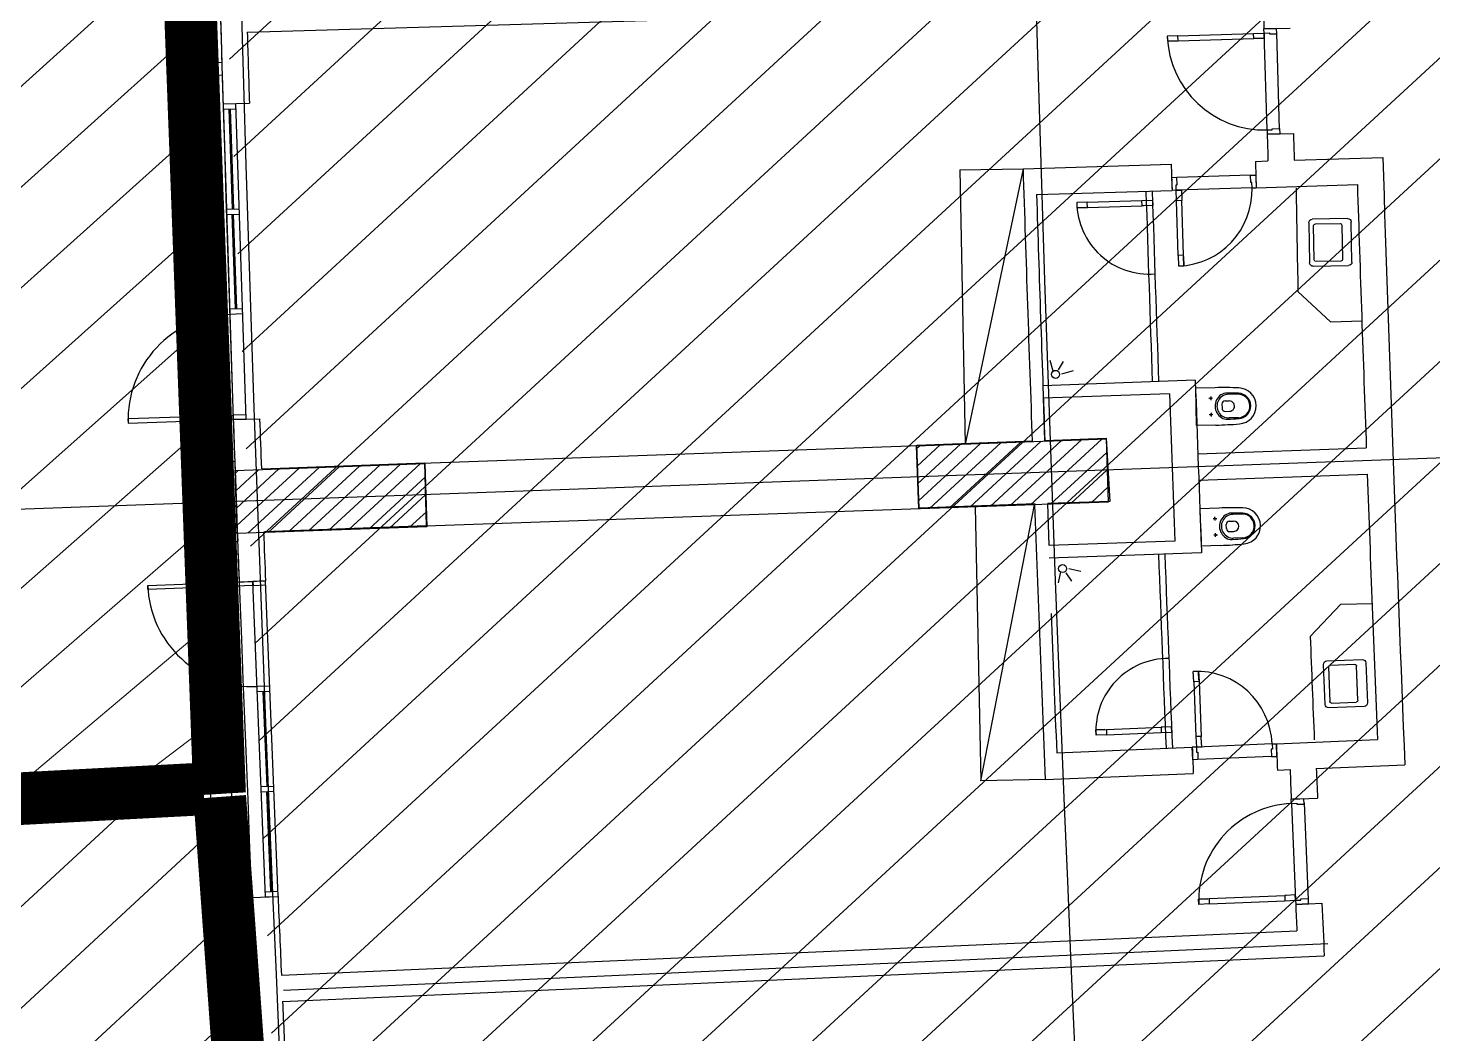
# Model space of a CAD drawing. Extents: x -678889171 to 586587, y -792238163 to 335485.
# Drawn here: x -678734967 to -678721617, y -792076252 to -792066698 of the extents above; entities that cross this region are included whole.
import ezdxf
from ezdxf.enums import TextEntityAlignment as Align

# ---------------------------------------------------------------- set-up
doc = ezdxf.new("R2010")
doc.units = 0
doc.header["$MEASUREMENT"] = 0
for name, color, linetype in [('A-FLOR-PATT', 252, 'Continuous'), ('A-SITE-PATT', 252, 'Continuous'), ('A-WALL', 252, 'Continuous')]:
    doc.layers.add(name, color=color, linetype=linetype)
for name, color, linetype, lineweight in [('BASEMENT3 LAYOUT$0$A-TABL-TEXT', 252, 'Continuous', 30), ('BASEMENT3 LAYOUT$0$HATCH11', 252, 'Continuous', 15), ('BASEMENT3 LAYOUT$0$HATCH3', 252, 'Continuous', 15), ('BASEMENT3 LAYOUT$0$TEXT6', 252, 'Continuous', 0)]:
    doc.layers.add(name, color=color, linetype=linetype, lineweight=lineweight)
doc.styles.add('Ground floor Towers$0$$Bas01-Rname$0$EN-SC', font='swissc.ttf')
doc.styles.add('Ground floor Towers$0$$Bas01-Rname$0$EN-SCL', font='swisscl.ttf')
doc.styles.add('Ground floor Towers$0$04-Ground Floor$0$V2-lower ground$0$LEVEL  FOR LICENSE LOWER GR$0$$LG- LEVEL$0$AR-SR', font='sarb.shx')

# ---------------------------------------------------------------- blocks, each defined once
blk = doc.blocks.new('A$C61C61320')
at = {"layer": 'BASEMENT3 LAYOUT$0$HATCH11'}
h = blk.add_hatch(dxfattribs=at)
h.set_pattern_fill('JIS_WOOD', color=256, scale=1000, style=0)
h.set_pattern_definition([(45, (-55979.95959305647, -92778.05480168064), (-499.9999991609842, 499.9999991609843), [])])
edge = h.paths.add_edge_path()
edge.add_line((-21467.74319023453, -134455.7384705361), (-52625.22989511769, -137297.8907696561))
edge.add_arc((469730.797268165, -78930.5305383486), 525606.8567419754, 175.7647423383216, 186.3757064635938, ccw=False)
edge.add_arc((-39265.1562679424, -44102.43736154633), 15691.08979022459, 0.9729785529091828, 165.2727067888424, ccw=False)
edge.add_arc((542230.0773749191, -76004.92878418005), 566720.1514529854, 176.7459500062832, 185.9199427217102)
at = {"layer": 'BASEMENT3 LAYOUT$0$HATCH3'}
h = blk.add_hatch(dxfattribs=at)
h.set_pattern_fill('JIS_WOOD', color=256, scale=1000, style=0)
h.set_pattern_definition([(45, (-845711.5632553247, -468029.5931597503), (-499.9999991609842, 499.9999991609843), [])])
h.paths.add_polyline_path([(11086.00013759569, -61354.85490543771), (12440.74077330553, -169431.9252005816), (-18168.17453308101, -169031.9252005816), (-24087.31416799291, -98540.68329571502), (-23668.41511030192, -60233.84526748693)])
at = {"layer": 'BASEMENT3 LAYOUT$0$TEXT6'}
h = blk.add_hatch(dxfattribs=at)
h.set_pattern_fill('JIS_WOOD', color=256, scale=1000, style=0)
h.set_pattern_definition([(45, (-843775.3736575155, -469599.9160835323), (-499.9999991609842, 499.9999991609843), [])])
h.paths.add_polyline_path([(-48073.17453308101, -174366.9252005816), (-52827.70401773683, -137283.3745918828), (-21470.42890679266, -134427.2130430685), (-18376.25980977295, -161775.8762387046), (-18368.17453308101, -175467.8413407506), (-18518.17453308101, -176466.9552695606), (-18518.17453308101, -178386.9252005816), (-18368.17453308101, -183011.1167942794), (-18362.29752682254, -198446.5368052525), (-18168.17453308101, -202281.2411916029), (-18360.0892563893, -208926.9252005816), (-21225.79736915685, -208049.6763489796), (-45692.61271465314, -203035.1575495943), (-55544.17996463575, -201566.2036034855), (-64372.75623362488, -200382.3687026045), (-73244.07786642597, -199325.5838570178), (-82129.48166527948, -198394.9150768394), (-90383.39706973708, -197394.4851778569), (-93352.28011348587, -194591.9241360954), (-93352.28011348587, -177285.8004086108), (-93172.93907456682, -174906.1366184817), (-50378.17453308101, -174866.9252005816)])
at = {"layer": 'BASEMENT3 LAYOUT$0$A-TABL-TEXT', "const_width": 500}
blk.add_lwpolyline([(-21470.42890679266, -134427.2130430685, -0.03408528905022511), (-23872.14917754766, -60366.96071941804)], format="xyb", dxfattribs=at)
for points in [[(-21624.81525461411, -134385.9092588706), (-52632.098709682, -137298.535982349)], [(-18360.08925638907, -208926.9252005816), (-18360.08925638907, -208926.9252005816), (-18360.08925638907, -204246.3573498543), (-18376.25980977295, -161775.8762387046), (-21467.74319023453, -134455.7384705361)]]:
    blk.add_lwpolyline(points, dxfattribs=at)
blk = doc.blocks.new('2')
at = {"layer": 'BASEMENT3 LAYOUT$0$A-TABL-TEXT', "const_width": 500}
blk.add_lwpolyline([(96450.4273948007, 97770.1476615628, -0.03408528905022511), (94048.7071240457, 171830.3999852133)], format="xyb", dxfattribs=at)
for points in [[(96296.04104697926, 97811.4514457607), (65288.75759191136, 94898.82472228236)], [(99560.7670452043, 23270.4355040497), (99560.7670452043, 23270.4355040497), (99560.7670452043, 27951.00335477709), (99544.59649182041, 70421.48446592674), (96453.11311135883, 97741.62223409527)]]:
    blk.add_lwpolyline(points, dxfattribs=at)
blk = doc.blocks.new('GR')
at = {"layer": 'A-FLOR-PATT'}
for p, q in [((66316.52582976109, 120174.0778583659), (75951.55361944482, 120846.1284356051)), ((75153.69723851206, 120498.7670639127), (75871.89030867172, 120549.7446469697)), ((75871.89030867172, 120549.7446469697), (75971.63934619389, 120556.8248668388)), ((75875.43041860624, 120499.8701282086), (75871.89030867172, 120549.7446469697)), ((75968.80725824626, 120596.7244818476), (76218.20134290244, 120614.1199105077)), ((76088.50610327278, 120605.2207456904), (75968.80725824628, 120596.7244818476)), ((75971.63934619389, 120556.8248668387), (75968.80725824628, 120596.7244818476)), ((75971.63934619389, 120556.8248668387), (76021.51386495498, 120560.3649767733)), ((75971.63934619389, 120556.8248668388), (75975.1794561284, 120506.9503480777)), ((76036.77736898891, 119639.1337216348), (75971.63934619389, 120556.8248668388)), ((76021.51386495498, 120560.3649767733), (76022.22188694187, 120550.390073021)), ((76022.22188694187, 120550.390073021), (76092.0462132073, 120555.3462269294)), ((76092.0462132073, 120555.3462269294), (76088.50610327278, 120605.2207456904)), ((76156.47621401549, 119647.6299854776), (76091.33819122046, 120565.3211306816)), ((75153.69723851206, 120498.7670639127), (75053.9482009899, 120491.6868440437)), ((75053.9482009899, 120491.6868440437), (75057.48831092441, 120441.8123252826)), ((75057.48831092441, 120441.8123252826), (75157.23734844658, 120448.8925451517)), ((75057.48831092441, 120441.8123252826), (75144.2699735687, 120447.9721165687)), ((75144.2699735687, 120447.9721165687), (75057.48831092441, 120441.8123252826)), ((75157.23734844658, 120448.8925451517), (75153.69723851206, 120498.7670639127)), ((75157.23734844658, 120448.8925451517), (75875.43041860624, 120499.8701282086)), ((75888.39779348411, 120500.7905567916), (75875.43041860624, 120499.8701282086)), ((75975.1794561284, 120506.9503480777), (75888.39779348411, 120500.7905567916)), ((65807.32289879769, 119858.3547112731), (66086.64743985736, 119877.7925590477)), ((65695.82733027574, 119730.3056683845), (66095.06250479585, 119758.0879481626)), ((76036.77736898891, 119639.1337216348), (76086.65188774999, 119642.6738315693)), ((76036.77736898891, 119639.1337216348), (76039.60945693652, 119599.2341066259)), ((76039.60950993112, 119599.233360018), (76289.00409257243, 119616.6288234129)), ((76085.9438657631, 119652.6487353215), (76155.76819202851, 119657.6048892298)), ((76086.65188774999, 119642.6738315693), (76085.9438657631, 119652.6487353215)), ((76155.76819202851, 119657.6048892298), (76159.30830196303, 119607.7303704687)), ((66114.51868084329, 119482.5757129043), (66363.8511849856, 119500.8422111186)), ((66114.51868118803, 119482.5757080371), (66234.19793603476, 119491.3436017019)), ((66114.51868119162, 119482.5757079881), (66333.71602403691, 116490.5943369081)), ((66234.19793603476, 119491.3436017019), (66453.39527888, 116499.3622306219)), ((76159.30830196303, 119607.7303704687), (76039.60945693652, 119599.2341066259)), ((66118.17197021507, 119432.7093518509), (66237.85122506175, 119441.4772455158)), ((66172.15569485266, 119436.6642858774), (66241.56818675365, 118489.2035183687)), ((66184.12362033733, 119437.5410752439), (66253.53611223832, 118490.0803077352)), ((75938.27795225463, 119335.6694387739), (76057.96623376547, 119344.3132382264)), ((76307.3168202464, 119362.3211537524), (77146.8859694777, 119422.9542187513)), ((35121.24014303024, 113310.0954566553), (113265, 119325)), ((73735.3364715121, 119176.5746291172), (75140.3560755155, 119278.0441090907)), ((73136.40267920973, 119140.8211336473), (73735.3364715121, 119176.5746291171)), ((73136.40267920979, 119140.8211336473), (73291.60613446796, 116540.8908942423)), ((73735.3364715121, 119176.5746291171), (73291.60613446796, 116540.8908942423)), ((75199.64107971934, 119151.9870538575), (75149.77096242315, 119148.3854707523)), ((75149.77096242315, 119148.3854707523), (75158.41476187564, 119028.6971892416)), ((75194.70927260738, 119081.4485730219), (75204.68329606662, 119082.168889643)), ((75198.31085571258, 119031.5784557258), (75194.70927260738, 119081.4485730219)), ((75916.4405447775, 119083.4412524407), (75198.31085571258, 119031.5784557258)), ((75897.82272186577, 119202.4092173304), (75199.64107971934, 119151.9870538575)), ((75204.68329606662, 119082.168889643), (75199.64107971934, 119151.9870538575)), ((75897.82272186577, 119202.4092173304), (75947.69283916194, 119206.0108004356)), ((75902.86493821305, 119132.5910531159), (75897.82272186577, 119202.4092173304)), ((75912.8389616723, 119133.3113697369), (75902.86493821305, 119132.5910531159)), ((75916.4405447775, 119083.4412524407), (75912.8389616723, 119133.3113697369)), ((75916.4405447775, 119083.4412524407), (75956.33663861445, 119086.3225189249)), ((75947.69283916194, 119206.0108004356), (75956.33663861445, 119086.3225189249)), ((75956.33670486137, 119086.3225237092), (76915.59421547421, 119155.5993939288)), ((73873.08333303186, 118935.87150104), (75158.41476187564, 119028.6971892416)), ((75198.31085571258, 119031.5784557258), (75158.41476187564, 119028.6971892416)), ((75198.31085571258, 119031.5784557258), (75248.18097300876, 119035.180038831)), ((75205.514021923, 118931.8382211334), (75198.31085571258, 119031.5784557258)), ((75248.18097300876, 119035.180038831), (75254.44772761181, 118948.4060347356)), ((75254.44772761181, 118948.4060347356), (75255.38413921917, 118935.4398042386)), ((74358.20992374455, 118882.7791795537), (74258.47366364751, 118875.5211893466)), ((74258.47366364751, 118875.5211893466), (74262.10265875104, 118825.6530592981)), ((74262.10265875104, 118825.6530592981), (74361.83891884808, 118832.9110495052)), ((74262.10265875104, 118825.6530592981), (74348.87320503547, 118831.9675107783)), ((74348.87320503547, 118831.9675107783), (74262.10265875104, 118825.6530592981)), ((74358.20992374455, 118882.7791795537), (74876.83847624919, 118920.5207286305)), ((74361.83891884808, 118832.9110495052), (74358.20992374455, 118882.7791795537)), ((74361.83891884808, 118832.9110495052), (74880.46747135272, 118870.6525985819)), ((74876.83847624919, 118920.5207286305), (74976.57473634626, 118927.7787188375)), ((74880.46747135272, 118870.6525985819), (74876.83847624919, 118920.5207286305)), ((74893.43318516534, 118871.5961373089), (74880.46747135272, 118870.6525985819)), ((74980.20373144979, 118877.910588789), (74893.43318516534, 118871.5961373089)), ((74976.57473634626, 118927.7787188375), (74980.20373144979, 118877.910588789)), ((75255.38413921917, 118935.4398042386), (75205.514021923, 118931.8382211334)), ((75242.97048621715, 118413.1890012532), (75205.514021923, 118931.8382211334)), ((75292.84060351332, 118416.7905843584), (75255.38413921917, 118935.4398042386)), ((66187.58446172827, 118485.2485843139), (66307.26371657495, 118494.0164779787)), ((66191.23775075532, 118435.3822281277), (66310.917005602, 118444.1501217926)), ((66310.98067865666, 117541.7427508331), (66245.22147580101, 118439.3371621841)), ((66322.94860414094, 117542.6195402045), (66257.18940128574, 118440.2139515506)), ((75292.84060351332, 118416.7905843584), (75242.97048621713, 118413.1890012532)), ((75242.97048621713, 118413.1890012532), (75250.17365242755, 118313.4487666608)), ((75300.04376972374, 118317.0503497661), (75292.84060351332, 118416.7905843584)), ((75250.17365242755, 118313.4487666608), (75300.04376972374, 118317.0503497661)), ((75300.04376972374, 118317.0503497661), (75293.77701512066, 118403.8243538614)), ((75293.77701512066, 118403.8243538614), (75300.04376972374, 118317.0503497661)), ((76392.44248805883, 118116.2292592447), (76713.26675227852, 117840.3107500724)), ((77007.75688512201, 117904.4094723629), (77007.81107077499, 117904.4135388431)), ((73837.13794436798, 117786.8009229801), (73837.28611431163, 117786.812042716)), ((76713.2667522785, 117840.3107500724), (77012.4216955424, 117862.8225913588)), ((66376.67620888393, 117546.5557104999), (66256.99695404085, 117537.7878167861)), ((66380.32949793135, 117496.6893543152), (66260.65024308827, 117487.9214606014)), ((74099.90956675033, 117266.787194844), (74067.88126085441, 117366.2986447885)), ((74150.42546939662, 117280.2930987099), (74193.93335509732, 117363.8528227492)), ((75451.79916711147, 117236.0381511116), (74006.07034999291, 117124.808966502)), ((74181.12988641114, 117243.565476418), (74293.07563972271, 117279.5958310436)), ((75211.59264702836, 117097.2028952042), (74015.12770837577, 117005.1511784753)), ((75643.98516526216, 117172.1752694747), (75460.08568031347, 117160.9273433745)), ((75481.75820316299, 116806.5895077524), (75460.08568031347, 117160.9273433745)), ((75604.86111727734, 117087.1281370649), (75606.99784488222, 117052.1934208769)), ((75862.457724708, 117119.7022239801), (75774.09615681485, 117114.7773784154)), ((74047.03786056384, 116606.3903981424), (74016.77517246977, 117005.2779284478)), ((75623.39683917383, 117070.7291427734), (75588.46212298573, 117068.5924151685)), ((75714.61720041579, 117018.3002944568), (75717.01033533327, 116979.1734123261)), ((75742.72976205855, 117050.0758177079), (75781.74294048363, 117052.461998115)), ((75748.78585858438, 116951.0608506834), (75787.79903700948, 116953.4470310905)), ((75665.65768811168, 116817.8374338526), (75481.75820316299, 116806.5895077524)), ((75632.85948999545, 116916.0182567975), (75597.92477380736, 116913.8815291927)), ((75614.32376809897, 116932.4172510892), (75616.46049570385, 116897.482534901)), ((75876.10680121162, 116896.5448066315), (75787.8036890201, 116890.664231688)), ((66450.33412020426, 116540.5032410545), (66330.65486536112, 116531.7353473407)), ((66626.44733823236, 116035.5119004547), (73927.5357531046, 116591.0725038985)), ((72830.04011578881, 116505.3796619191), (74629.7215378012, 116643.8406891581)), ((72834.60501156136, 116513.1082959362), (73934.1289579977, 116597.70172077)), ((72869.83432801088, 115984.0981784825), (73437.8606087042, 116552.1431883947)), ((72977.46071301146, 115914.9485024877), (73629.36777798337, 116566.8770624336)), ((73168.9678762879, 115929.6823705236), (73820.87494726253, 116581.6109364724)), ((73360.47503956441, 115944.4162385595), (74012.38211654176, 116596.3448105113)), ((73551.98220284087, 115959.1501065955), (74203.88928582096, 116611.0786845502)), ((73743.48936611736, 115973.8839746314), (74395.39645510016, 116625.812558589)), ((73934.99652939384, 115988.6178426674), (74586.90362437937, 116640.5464326279)), ((74047.03800321088, 116606.3885373329), (74629.28909127554, 116651.1848456008)), ((74047.27761093619, 116599.0295445652), (74629.7215378012, 116643.8406891581)), ((74629.28909127554, 116651.1848456008), (74686.84572631994, 116052.9548471855)), ((74629.7215378012, 116643.8406891581), (74672.25767664029, 116045.3400470265)), ((74629.7215378012, 116643.8406891581), (74672.25767664029, 116045.3400470265)), ((75505.09226498532, 116536.355615691, 1.526514042136539e-07), (77102.06151723917, 116658.9110884524, 1.526514042136539e-07)), ((66330.7465438464, 116530.4839620983), (65333.51190437315, 116456.1664894503)), ((65333.51190437315, 116456.1664894503), (65336.48460328212, 116416.2771041304)), ((65336.48460328212, 116416.2771041304), (66333.71924275534, 116490.5945767785)), ((66333.71924275534, 116490.5945767785), (66330.7465438464, 116530.4839620983)), ((66333.71602360543, 116490.5943418183), (66583.04852774763, 116508.8608400325)), ((66453.39527888, 116499.3622306219), (66333.71602403691, 116490.5943369081)), ((72875.71076316433, 115907.1202296019), (72830.04011578881, 116505.3796619191)), ((72832.220211548, 116476.8216508935), (72863.33910086656, 116507.9415662781)), ((72880.63084007334, 115914.8762146251), (72834.60501156136, 116513.1082959362)), ((72844.75825036896, 116312.5804934231), (73054.84627014576, 116522.6754403169)), ((72857.29628918994, 116148.3393359528), (73246.35343942496, 116537.4093143558)), ((74126.50369267033, 116003.3517107034), (74638.91901999037, 116515.7839336129)), ((75524.27241865813, 116287.0924529542, 1.526514042136539e-07), (77121.24180374175, 116409.6479359093, 1.526514042136539e-07)), ((74318.01085594679, 116018.0855787393), (74650.76509298595, 116350.8507875014)), ((65955.79948990548, 116184.5043528668), (66354.6210058484, 116215.1882484203)), ((66369.46952584689, 116009.0263892489), (68169.15323027689, 116147.4577470042)), ((66626.44733823236, 116035.5119004547), (68164.53103512531, 116153.8465379337)), ((67474.41603454394, 115492.2449683607), (68126.33526255189, 116144.1641963686)), ((68164.53103512531, 116153.8465379337), (68206.99646478175, 115555.3405323176)), ((68169.15323027689, 116147.4577470042), (68212.12738153385, 115548.9895756103)), ((74509.51801922327, 116032.8194467753), (74662.61116598148, 116185.9176413898)), ((66084.56663331157, 116074.0566059074), (66363.74165651575, 116095.5353298746)), ((66415.57818961632, 115410.7993759939), (66369.46952584689, 116009.0263892489)), ((66371.64915079974, 115980.4683422863), (66402.76855315547, 116011.587744642)), ((66384.18448194682, 115816.2269781367), (66594.27596531065, 116026.3184615005)), ((66396.71981309389, 115651.9856139871), (66785.78337746576, 116041.049178359)), ((66409.25514424097, 115487.7442498376), (66977.29078962092, 116055.7798952175)), ((66516.87900378219, 115418.5914140822), (67168.7982017761, 116070.5106120761)), ((66708.38640993454, 115433.3221249378), (67360.30561393128, 116085.2413289346)), ((66899.89381608691, 115448.0528357936), (67551.81302608643, 116099.9720457931)), ((67091.40122223925, 115462.7835466493), (67743.3204382416, 116114.7027626516)), ((67282.9086283916, 115477.514257505), (67934.82785039676, 116129.4334795101)), ((67665.92344069632, 115506.9756792164), (68178.3486013271, 116019.4008398472)), ((74672.25767664029, 116045.3400470265), (72875.71076316433, 115907.1202296019)), ((74686.84572631994, 116052.9548471855), (74099.80120302721, 116008.6748051808)), ((74672.25767664029, 116045.3400470265), (74099.80120302721, 116001.2999767938)), ((74128.48319134215, 115609.735007964), (74099.80120302721, 116008.6748051808)), ((75728.80870460255, 116031.1013088263), (75545.12501795402, 116016.7541953482)), ((75545.12501795402, 116016.7541953482), (75572.76906023432, 115662.8321602524)), ((73973.66375257226, 115991.5985701371), (66673.10672735171, 115435.9662132987)), ((73980.15478681601, 115999.4696394824), (72880.63084007334, 115914.8762146251)), ((73409.49257048375, 115948.6605090438), (73571.19409665352, 113349.1517606896)), ((73571.19409665352, 113349.1517606896), (73973.66419992491, 115991.5927932914)), ((75709.93382008256, 115929.3224577413), (75675.04009831254, 115926.5969887841)), ((75693.84969367615, 115910.5128623777), (75691.12422471894, 115945.4065841477)), ((75805.07775760282, 115839.3581893119), (75802.02523237074, 115878.4391576943)), ((75829.598020496, 115910.6841783176), (75868.56541859936, 115913.7278328345)), ((75948.13496988884, 115982.3194567718), (75859.86900300632, 115975.9054194577)), ((67857.43084684866, 115521.7063900721), (68190.19195524079, 115854.4674984643)), ((75722.00375403593, 115774.7931184741), (75687.11003226592, 115772.0676495169)), ((75705.91962762953, 115755.9835231106), (75703.19415867231, 115790.8772448805)), ((75837.32277822617, 115811.7854011866), (75876.29017632952, 115814.8290557034)), ((75965.54483262483, 115759.4239052535), (75877.35342798405, 115752.0552600688)), ((68048.93825300102, 115536.4371009279), (68202.03530915445, 115689.5341570813)), ((75318.98624688966, 115701.3280388117), (74128.48319134215, 115609.735007964)), ((75756.45274688286, 115677.1792737304), (75572.76906023432, 115662.8321602524)), ((68212.12738153385, 115548.9895756103), (66415.57818961632, 115410.7993759939)), ((68206.99646478175, 115555.3405323176), (66673.10672735171, 115435.9662132987)), ((75577.60309837769, 115600.8704621946), (74131.87428125924, 115489.641277585)), ((66142.86601609341, 115316.29596958), (66422.0410392977, 115337.7746935473)), ((74246.3271633968, 115363.6882955039), (74229.89779606843, 115260.4486861584)), ((74298.31451912106, 115358.0686243209), (74354.09228243073, 115282.1475816527)), ((74323.03945529775, 115399.0607820402), (74439.17921455376, 115380.5785078594)), ((66032.50920409197, 115187.4508840149), (66431.33072003513, 115218.1347795684)), ((76641.86651121714, 114848.2033884001), (76921.35545707622, 115165.9220711346)), ((76921.3554570762, 115165.9220711346), (77220.74343832172, 115185.0871373507)), ((65584.77493644247, 114883.6070344969), (66581.64271589553, 114962.6933366887)), ((66452.05897112294, 114952.2491596575), (66701.25162552309, 114972.3335708215)), ((66701.25162552309, 114972.3335708215), (66581.6394983612, 114962.6930814263)), ((66822.65173324189, 111972.389902376), (66581.63949836121, 114962.6930814262)), ((66581.64271589553, 114962.6933366887), (66584.8061679406, 114922.8186257661)), ((66942.26386040384, 111982.0303917713), (66701.25162552309, 114972.3335708215)), ((65587.9383884875, 114843.7323235743), (65584.77493644247, 114883.6070344969)), ((66584.8061679406, 114922.8186257661), (65587.9383884875, 114843.7323235743)), ((66704.51909758642, 114931.2084318167), (66584.90697042448, 114921.5679424214)), ((75545.83867593612, 114471.8425963035), (75595.6725859187, 114475.9146247717)), ((75553.9827328725, 114372.1747763384), (75545.83867593612, 114471.8425963035)), ((75595.6725859187, 114475.9146247717), (75602.75791545336, 114389.203621402)), ((75602.75791545336, 114389.203621402), (75595.6725859187, 114475.9146247717)), ((75595.6725859187, 114475.9146247717), (75603.81664285509, 114376.2468048065)), ((75603.81664285509, 114376.2468048065), (75553.9827328725, 114372.1747763384)), ((75553.98273287251, 114372.1747763384), (75596.33182894171, 113853.9021125195)), ((75603.81664285509, 114376.2468048065), (75646.1657389243, 113857.9741409877)), ((66781.58903714977, 113975.5658444714), (66661.97690998789, 113965.9253550762)), ((66785.60590773112, 113925.7274581539), (66665.99378056923, 113916.0869687587)), ((66719.94722590013, 113920.4355045626), (66792.2508963664, 113023.3445508206)), ((66731.90843861627, 113921.3995535022), (66804.21210908228, 113024.308599765)), ((74642.63055457763, 113878.6607386392), (74742.31141643674, 113886.6435814295)), ((74642.63055457763, 113878.6607386392), (74729.35290439507, 113885.6058118668)), ((74729.35290439507, 113885.6058118668), (74642.63055457763, 113878.6607386392)), ((74646.62197597275, 113828.8203077097), (74642.63055457763, 113878.6607386392)), ((74742.31141643674, 113886.6435814295), (75260.65189810419, 113928.1543639389)), ((74742.31141643674, 113886.6435814295), (74746.30283783187, 113836.8031504999)), ((74746.30283783187, 113836.8031504999), (75264.64331949932, 113878.3139330093)), ((75273.61041014588, 113929.1921335016), (75260.65189810419, 113928.1543639389)), ((75260.65189810419, 113928.1543639389), (75264.64331949932, 113878.3139330093)), ((75264.64331949932, 113878.3139330093), (75364.32418135845, 113886.2967757996)), ((75360.33275996332, 113936.1372067291), (75273.61041014588, 113929.1921335016)), ((75364.32418135845, 113886.2967757996), (75360.33275996332, 113936.1372067291)), ((76361.95138381235, 113816.1291306801), (77320.51244253409, 113894.4550722123)), ((74280.21052112083, 113646.0259206522), (75564.60875789204, 113750.9766697798)), ((74746.30283783187, 113836.8031504999), (74646.62197597275, 113828.8203077097)), ((75604.47588587811, 113754.2342925543), (75564.60875789204, 113750.9766697798)), ((75574.38162621569, 113631.3752858217), (75564.60875789204, 113750.9766697798)), ((75646.1657389243, 113857.9741409877), (75596.33182894171, 113853.9021125195)), ((75596.33182894171, 113853.9021125195), (75604.4758858781, 113754.2342925543)), ((76322.08418962729, 113812.8715024963), (75604.4758858781, 113754.2342925543)), ((75604.4758858781, 113754.2342925543), (75654.30979586068, 113758.3063210225)), ((75604.47588587811, 113754.2342925543), (75608.5479143463, 113704.4003825718)), ((75647.22446632604, 113845.0173243922), (75646.1657389243, 113857.9741409877)), ((75654.30979586068, 113758.3063210225), (75647.22446632604, 113845.0173243922)), ((76326.1562180955, 113763.0375925137), (76316.18943609897, 113762.2231868201)), ((76316.18943609897, 113762.2231868201), (76321.89027595443, 113692.4557128446)), ((76322.08418962729, 113812.8715024963), (76361.95131761336, 113816.1291252709)), ((76322.08418962729, 113812.8715024963), (76326.1562180955, 113763.0375925137)), ((76371.72418593701, 113696.5277413128), (76361.95131761336, 113816.1291252709)), ((75624.21553619829, 113635.4473142899), (75574.38162621569, 113631.3752858217)), ((75608.5479143463, 113704.4003825718), (75618.51469634283, 113705.2147882654)), ((75618.51469634283, 113705.2147882654), (75624.21553619829, 113635.4473142899)), ((76321.89027595443, 113692.4557128446), (75624.21553619829, 113635.4473142899)), ((76321.89027595443, 113692.4557128446), (76371.72418593701, 113696.5277413128)), ((76751.03165985318, 113597.0884404482), (77589.99125480396, 113665.641507135)), ((74180.9186518048, 113387.0793655249), (75584.91816626035, 113501.8029742924)), ((76382.26072598202, 113566.9554297835), (76501.86210994014, 113576.7282981072)), ((74180.9186518048, 113387.079365525), (73571.1941219428, 113349.15135414)), ((76524.92002058518, 113295.3415183407), (76774.03006444318, 113316.4261204529)), ((76644.50894458639, 113305.2656937684, 4.51648992241681e-09), (76524.92013064583, 113295.3401922569, 4.52270412274286e-09)), ((76528.22863114969, 113255.4772542766, 4.52270412274286e-09), (76524.92013064583, 113295.3401922569, 4.52270412274286e-09)), ((76528.22863114969, 113255.4772542766, 4.52270412274286e-09), (76578.05730362496, 113259.6128799065, 4.520114872607004e-09)), ((76528.22863114969, 113255.4772542766, 4.52270412274286e-09), (76604.32414273842, 112338.6296807316, 4.522704122742861e-09)), ((76578.05730362496, 113259.6128799065, 4.520114872607004e-09), (76578.88442875093, 113249.6471454114, 4.520114872607004e-09)), ((76578.88442875093, 113249.6471454114, 4.520114872607004e-09), (76648.64457021622, 113255.4370212932, 4.51648992241681e-09)), ((76648.64457021622, 113255.4370212932, 4.51648992241681e-09), (76644.50894458639, 113305.2656937684, 4.51648992241681e-09)), ((76647.81744509032, 113265.4027557882, 4.516489922416807e-09), (76723.91295667905, 112348.5551822431, 4.516489922416807e-09)), ((66738.29745060927, 113018.9960149601), (66857.90957776722, 113028.6365044042)), ((66742.31432121099, 112969.1576286442), (66861.92644836893, 112978.7981180884)), ((66872.58830799338, 112026.5768244706), (66796.2677669478, 112973.5061645032)), ((66884.54952070919, 112027.540873415), (66808.22897966362, 112974.4702134475)), ((75683.34094356351, 112312.3628416181, 4.570346325242622e-09), (75782.99828851406, 112320.6340928777, 4.570346325242622e-09)), ((75683.34094356351, 112312.3628416181, 4.570346325242622e-09), (75770.0428336705, 112319.558830214, 4.570346325242622e-09)), ((75770.0428336705, 112319.558830214, 4.570346325242622e-09), (75683.34094356351, 112312.3628416181, 4.570346325242622e-09)), ((75687.47656919333, 112262.5341691428, 4.570346325242622e-09), (75683.34094356351, 112312.3628416181, 4.570346325242622e-09)), ((75787.13391414388, 112270.8054204025, 4.570346325242622e-09), (75687.47656919333, 112262.5341691428, 4.570346325242622e-09)), ((75782.99828851406, 112320.6340928778, 4.565167824970909e-09), (76500.53117215804, 112380.1871019472, 4.527882623014574e-09)), ((75782.99828851406, 112320.6340928777, 4.570346325242622e-09), (75787.13391414388, 112270.8054204025, 4.570346325242622e-09)), ((75787.13391414388, 112270.8054204025, 4.565167824970909e-09), (76504.66679778787, 112330.3584294719, 4.527882623014574e-09)), ((76513.48662700162, 112381.2623646109, 4.527209417979252e-09), (76500.53117215804, 112380.1871019472, 4.527209417979252e-09)), ((76500.53117215804, 112380.1871019472, 4.527209417979252e-09), (76504.66679778787, 112330.3584294719, 4.527209417979252e-09)), ((76504.66679778787, 112330.3584294719, 4.527209417979252e-09), (76604.32414273842, 112338.6296807316, 4.527209417979252e-09)), ((76600.18851710859, 112388.4583532068, 4.527209417979252e-09), (76513.48662700162, 112381.2623646109, 4.527209417979252e-09)), ((76604.32414273842, 112338.6296807316, 4.527209417979252e-09), (76600.18851710859, 112388.4583532068, 4.527209417979252e-09)), ((76604.32414273842, 112338.6296807316, 4.522704122742861e-09), (76654.15281521369, 112342.7653063614, 4.520114872607004e-09)), ((76604.32414273842, 112338.6296807316, 4.522704122742861e-09), (76607.63264324226, 112298.7667427514, 4.522704122742861e-09)), ((76607.63264324228, 112298.7667427514), (76856.74202387716, 112319.8512887286)), ((76727.22145718284, 112308.6922442629, 4.516489922416811e-09), (76607.63264324226, 112298.7667427514, 4.522704122742861e-09)), ((76653.32569008773, 112352.7310408565, 4.520114872607004e-09), (76723.08583155302, 112358.5209167382, 4.516489922416811e-09)), ((76654.15281521369, 112342.7653063614, 4.520114872607004e-09), (76653.32569008773, 112352.7310408565, 4.520114872607004e-09)), ((76723.08583155302, 112358.5209167382, 4.516489922416811e-09), (76727.22145718284, 112308.6922442629, 4.516489922416811e-09)), ((66818.63486264412, 112022.2282886429), (66938.24698980206, 112031.8687780871)), ((67004.7302204445, 111235.0859701831), (76628.56478868832, 112049.6445464758)), ((66693.07120600378, 111961.9459806073), (66942.2638604038, 111982.0303917713)), ((66822.65173324583, 111972.389902327), (66942.26386040384, 111982.0303917713)), ((76926.68005586106, 111937.3395034689), (67029.85008332535, 111093.0246690884)), ((67025.76474952616, 110985.9724396289), (76898.70782755164, 111821.6154881899)), ((66715.19323759363, 111696.1765608793), (66316.40575786775, 111662.5740958254)), ((66725.18445681, 111576.5931894448), (66446.17314502201, 111553.0832541268)), ((66788.99712651852, 110819.276912593), (66509.98581473064, 110795.766977275)), ((66799.15727668384, 110699.707775548), (66400.56963422439, 110666.1221490989))]:
    blk.add_line(p, q, dxfattribs=at)
at = {"layer": 'A-FLOR-PATT', "extrusion": (4.223017569002544e-17, 2.515504125105899e-18, -1)}
for p, q in [((76836.03229396656, 118828.754339533), (76501.3455307972, 118808.818217563)), ((76469.8704666773, 118773.3559290488), (76492.46473824332, 118394.0442641237)), ((76535.42829650169, 118424.5929773169), (76516.1567119307, 118748.1235150475)), ((76531.89424399071, 118765.8546593045), (76766.17497820925, 118779.8099446835)), ((76783.90612246614, 118764.0724126236), (76803.17770703713, 118440.541874893)), ((76894.08885404648, 118417.9676104877), (76871.49458248046, 118797.2792754129)), ((76787.44017497724, 118422.8107306361), (76553.1594407587, 118408.8554452572)), ((76527.92702675721, 118362.5692000036), (76862.61378992657, 118382.5053219737))]:
    blk.add_line(p, q, dxfattribs=at)
at = {"layer": 'A-FLOR-PATT', "extrusion": (4.221688817023664e-17, 2.882267221692859e-18, -1)}
for p, q in [((76809.61801492336, 114208.1487149189), (76779.42572151241, 114586.9313249665)), ((76810.18369062734, 114623.0173458601), (77144.40364066948, 114649.6576047521)), ((76826.20840309229, 114562.6316969821), (76851.96065335465, 114239.5524119411)), ((77075.54135267931, 114599.3228886533), (76841.58738764987, 114580.6747074288)), ((77119.33661338832, 114260.8646190548), (77093.58436312596, 114583.9439040958)), ((77180.4896615629, 114618.8996356369), (77210.68195497384, 114240.1170255893)), ((77179.92398585891, 114204.0310046959), (76845.70403581677, 114177.3907458037)), ((76870.00366380136, 114224.1734273839), (77103.9576288308, 114242.8216086084))]:
    blk.add_line(p, q, dxfattribs=at)
at = {"layer": 'A-FLOR-PATT'}
for centre, radius in [((74123.38277933757, 117237.2229625996), 38.24641586430788), ((75605.92948107979, 117069.6607789709), 7.499999999999988), ((75615.3921319014, 116914.9498929951), 7.499999999999988), ((75692.48695919754, 115927.9597232627), 7.5), ((75704.55689315092, 115773.4303839955), 7.5), ((74265.00176241835, 115396.4952290507), 38.24641586430788)]:
    blk.add_circle(centre, radius, dxfattribs=at)
for centre, radius, start, end in [((687279.656740699, 163488.6097753342), 632022.5456272444, 169.8809308091749, 188.016783999427), ((687279.656740699, 163488.6097753342), 623072.5456272444, 169.8809308091749, 188.016783999427), ((687377.2148750997, 163494.3993246956), 622619.9563395467, 169.8833632136182, 188.0029312343603), ((687457.6315433225, 163499.1463224945), 615150.2507543761, 171.0710527946992, 188.0887984813754), ((687457.6315433225, 163499.1463224945), 623050.2507543761, 176.9927649658002, 187.7792686703147), ((687457.6315433225, 163499.1463224945), 622900.2507543761, 183.0124934429202, 185.2562082740116), ((687457.6315433225, 163499.1463224945), 612992.006493835, 183.9899623192257, 184.0133295819691), ((687457.6315433226, 163499.1463224945), 623300.2507543761, 183.934763082772, 184.0266863341884), ((687457.6315433226, 163499.1463224945), 623180.2507543761, 183.9457871482191, 184.0156622687412), ((687457.6315433226, 163499.1463224945), 622900.2507543761, 183.9457714434284, 184.015677973532), ((75971.63934619389, 120556.8248668388), 919.9999999997044, 184.060064146546, 274.060064146546), ((687457.6315433226, 163499.1463224945), 622650.2507543761, 183.9899623192256, 184.0520658036165), ((687457.6315433226, 163499.1463224945), 622900.2507543761, 184.0267158487924, 184.0521212014125), ((687457.6315433225, 163499.1463224945), 612742.006493835, 184.1068463802308, 184.1306875487775), ((687457.6315433225, 163499.1463224945), 612992.006493835, 184.1067987106764, 184.1306875487775), ((687457.6315433225, 163499.1463224945), 611900.2507543761, 184.1306875487775, 184.6713745098838), ((687457.6315433225, 163499.1463224945), 613912.006493835, 184.1306875487775, 184.1540502380145), ((687457.6315433225, 163499.1463224945), 613112.006493835, 184.1306875487775, 184.1540502380145), ((687457.6315433226, 163499.1463224945), 615320.6853582325, 184.1306875487775, 184.3721018522039), ((75198.31085571258, 119031.5784557258), 719.9999999997056, 274.1306875486063, 4.130687548606235), ((688059.7042771045, 154530.933089451), 612750.2507543761, 183.3150336112611, 183.4069980347663), ((687457.6315433225, 163499.1463224945), 612150.2507543761, 184.154086943385, 184.3884219152899), ((687457.6315433226, 163499.1463224945), 614160.6853582325, 184.1539709189255, 184.322965976992), ((687457.6315433226, 163499.1463224945), 614100.6853582325, 184.1539709189255, 184.3229585027608), ((687457.6315433226, 163499.1463224945), 615200.6853582325, 184.1539709189255, 184.3722130964238), ((74944.59902598603, 118911.7230475993, -3.542876341780473e-08), 687.0797532929823, 183.020282013369, 276.8793155320523), ((66333.7192362953, 116490.594576297), 999.9999999999949, 94.26200692622453, 184.262006927056), ((687457.6315433226, 163499.1463224945), 613751.9157120212, 184.3229150274085, 184.4760145191589), ((687457.6315433226, 163499.1463224945), 614001.9157120212, 184.3341440416688, 184.4647855048986), ((75888.18260582162, 113179.6362765492), 4000.000000000682, 90.2918897274302, 93.50004710506472), ((75780.3437136899, 117002.6837272067), 129.9999999999998, 127.2181439993116, 239.7819502108502), ((75780.3437136899, 117002.6837272067), 112.2676204798003, 93.19008856677877, 273.8100056429981), ((75762.19817398059, 117026.5738797525), 99.99999999999984, 91.87572506811344, 127.2181439993116), ((75888.18260582023, 113179.6362765499), 3948.999999999994, 90.29188972442998, 91.87572506811344), ((75868.67863890836, 117008.0865955791), 111.78885578103, 273.8100056429981, 93.19008856677877), ((75868.67863890839, 117008.0865955791), 171.4999999999978, 276.7082044826768, 90.29188972741339), ((75868.67863890836, 117008.0865955791), 120.4999999999998, 276.7082044856868, 90.29188972442998), ((75744.56124286272, 117020.131775261), 29.99999999999995, 93.50004710518952, 183.5000471051895), ((75746.95437778019, 116981.0048931304), 29.99999999999995, 183.5000471051895, 273.5000471051895), ((75784.77098874655, 117002.9545146028), 49.59999999999989, 273.5000471051895, 93.50004710518952), ((75421.46024755386, 120810.3764267782), 4000.000000000742, 273.5000471050411, 276.7082044826756), ((75765.24494791192, 116976.7602383987), 99.99999999999984, 239.7819502108502, 275.1243691488715), ((75421.46024755361, 120810.3764267774), 3948.999999999994, 275.1243691488715, 276.7082044856868), ((687457.6315433226, 163499.1463224945), 622900.2507543761, 184.3280682803513, 184.3534736329714), ((687457.6315433226, 163499.1463224945), 622650.2507543761, 184.3281236781473, 184.3718591550758), ((687457.6315433225, 163499.1463224945), 612150.2507543761, 184.4118213098973, 184.6479751152763), ((687457.6315433226, 163499.1463224945), 623300.2507543761, 184.3535031475755, 184.4454266862144), ((687457.6315433226, 163499.1463224945), 623180.2507543761, 184.3645272130225, 184.4344023335447), ((687457.6315433226, 163499.1463224945), 622900.2507543761, 184.3645115082318, 184.4344180383354), ((76040.29087114146, 112043.2473922525), 4000.000000000629, 91.25801746656462, 94.46617484419912), ((75956.2369855328, 115870.8245886417), 171.5000000000043, 277.6743322218319, 91.2580174665608), ((687457.6315433226, 163499.1463224945), 615320.6853582325, 184.4280870680531, 184.6713745098838), ((75868.00571762859, 115863.933045707), 130, 128.1842717382691, 240.7480779499573), ((75868.00571762859, 115863.933045707), 112.2676204798005, 94.15621630624877, 274.7761333825249), ((75849.45993823413, 115887.5138443926), 100, 92.8418528003052, 128.1842717382691), ((75831.93413674504, 115880.7752739433), 30, 94.46617484393681, 184.4661748439368), ((76040.2908711412, 112043.2473922531), 3949, 91.25801746349754, 92.8418528003052), ((75872.42779746444, 115864.2784442689), 49.59999999999997, 274.4661748439368, 94.46617484393681), ((75956.23698553279, 115870.8245886417), 111.7888557810301, 274.7761333825249, 94.15621630624877), ((75956.23698553279, 115870.8245886417), 120.5, 277.6743322249179, 91.25801746349754), ((75853.34620232812, 115837.758657249), 100, 240.7480779499573, 276.090496881485), ((75834.98666197712, 115841.6943055609), 30, 184.4661748439368, 274.4661748439368), ((75444.9705803442, 119665.0331903037), 3949, 276.090496881485, 277.6743322249179), ((75444.97058034546, 119665.0331903045), 4000.000000000685, 274.4661748441771, 277.6743322218116), ((687457.6315433226, 163499.1463224945), 614160.6853582325, 184.4759635695753, 184.6480911397357), ((687457.6315433226, 163499.1463224945), 614100.6853582325, 184.4759710438065, 184.6480911397357), ((687457.6315433226, 163499.1463224945), 622650.2507543761, 184.427070678714, 184.469931486297), ((687457.6315433226, 163499.1463224945), 622900.2507543761, 184.4454559135959, 184.469986884093), ((463275.6915368581, 145383.0187449614), 390287.9974636615, 184.4697111147633, 184.6642626586489), ((66581.64270943787, 114962.6933361764), 999.9999999999947, 184.536048238689, 274.5360482395201), ((687453.1927203961, 163555.4264064976), 612750.2507543761, 184.559223913801, 184.6511883387092), ((75330.27992787525, 113897.306745678, -3.542821408636422e-08), 687.0797532929839, 91.86157012709523, 185.7206036456497), ((75604.4758858781, 113754.2342925543), 719.9999999997044, 4.671374510093099, 94.67137451009309), ((687457.6315433225, 163499.1463224945), 613912.006493835, 184.6480072471403, 184.6713745098838), ((687457.6315433225, 163499.1463224945), 613112.006493835, 184.6480072471403, 184.6713745098838), ((687457.6315433225, 163499.1463224945), 612992.006493835, 184.6713745098838, 184.6977636196228), ((687457.6315433225, 163499.1463224945), 612742.006493835, 184.6713745098838, 184.6977064161052), ((76604.32414273842, 112338.6296807316, 4.522704122742861e-09), 919.9999999997044, 94.74449821107146, 184.7444982110715), ((687457.6315433225, 163499.1463224945), 612992.006493835, 184.7912328027437, 184.8146000693739), ((687457.6315433225, 163499.1463224945), 612742.006493835, 184.7912137349553, 184.8379673321172), ((687457.6315433226, 163499.1463224945), 622900.2507543761, 184.7459339630318, 184.7704645792234), ((687457.6315433226, 163499.1463224945), 622650.2507543761, 184.7459893608278, 184.8149625308732), ((687457.6315433226, 163499.1463224945), 623300.2507543761, 184.7704940938274, 184.8624173452438), ((687457.6315433226, 163499.1463224945), 623180.2507543761, 184.7815181592745, 184.8513932797966), ((687457.6315433226, 163499.1463224945), 622900.2507543761, 184.7815024544837, 184.8514089845873), ((687457.6315433226, 163499.1463224945), 622650.2507543761, 184.8379673321172, 184.8987089984942), ((687457.6315433226, 163499.1463224945), 622900.2507543761, 184.8624468598478, 184.8987643962902)]:
    blk.add_arc(centre, radius, start, end, dxfattribs=at)
at = {"layer": 'A-FLOR-PATT', "extrusion": (4.223017569002544e-17, 2.515504125105899e-18, -1)}
for centre, radius, start, end in [((-76503.3391429942, 118775.3495412458), 33.52799999999999, 356.591118406351, 86.59111840948181), ((-76838.02590616356, 118795.2856632159), 33.52799999999999, 86.59111840948181, 176.591118406351), ((-76532.89105008921, 118749.120321146), 16.764, 356.591118406351, 86.59111840948181), ((-76767.17178430775, 118763.0756065251), 16.764, 86.59111840948181, 176.591118406351), ((-76552.1626346602, 118425.5897834154), 16.764, 266.5911184094818, 356.591118406351), ((-76786.44336887874, 118439.5450687945), 16.764, 176.591118406351, 266.5911184094818), ((-76860.62017772958, 118415.9739982907), 33.52799999999999, 176.591118406351, 266.5911184094818), ((-76525.93341456022, 118396.0378763207), 33.52799999999999, 266.5911184094818, 356.591118406351)]:
    blk.add_arc(centre, radius, start, end, dxfattribs=at)
at = {"layer": 'A-FLOR-PATT', "extrusion": (4.221688817023664e-17, 2.882267221692859e-18, -1)}
for centre, radius, start, end in [((-76812.84771651658, 114589.5953508557), 33.52799999999999, 355.4426596413865, 85.44265964138648), ((-76842.91940059443, 114563.9637099267), 16.764, 355.4426596413865, 85.44265964138648), ((-77076.87336562388, 114582.6118911512), 16.764, 85.44265964138648, 175.4426596413865), ((-77147.06766655872, 114616.2356097477), 33.52799999999999, 85.44265964138648, 175.4426596413865), ((-76843.04000992753, 114210.8127408081), 33.52799999999999, 265.4426596413865, 355.4426596413865), ((-76868.67165085679, 114240.8844248857), 16.764, 265.4426596413865, 355.4426596413865), ((-77102.62561588624, 114259.5326061102), 16.764, 175.4426596413865, 265.4426596413865), ((-77177.25995996967, 114237.4529997001), 33.52799999999999, 175.4426596413865, 265.4426596413865)]:
    blk.add_arc(centre, radius, start, end, dxfattribs=at)
at = {"layer": 'A-FLOR-PATT', "style": 'Ground floor Towers$0$04-Ground Floor$0$V2-lower ground$0$LEVEL  FOR LICENSE LOWER GR$0$$LG- LEVEL$0$AR-SR', "flags": 12}
for tag, p in [('L', (30296.07288644527, 72859.53473235783)), ('P', (30237.50458115668, 72203.99769414036))]:
    blk.add_attdef(tag, text='', height=500, dxfattribs=at).set_placement(p, align=Align.RIGHT)
at = {"layer": 'A-FLOR-PATT'}
for tag, p, height, style in [('N', (85492.25876324323, 56633.4995742733), 250, 'Ground floor Towers$0$$Bas01-Rname$0$EN-SC'), ('N', (89389.48149106537, 56633.4995742733), 250, 'Ground floor Towers$0$$Bas01-Rname$0$EN-SC'), ('N', (94597.61363499537, 56633.4995742733), 250, 'Ground floor Towers$0$$Bas01-Rname$0$EN-SC'), ('AN', (85922.66280553787, 56313.08159666645), 200, 'Ground floor Towers$0$$Bas01-Rname$0$EN-SCL'), ('AN', (89819.88553336001, 56313.08159666645), 200, 'Ground floor Towers$0$$Bas01-Rname$0$EN-SCL'), ('AN', (95028.01767729002, 56313.08159666645), 200, 'Ground floor Towers$0$$Bas01-Rname$0$EN-SCL'), ('SN', (85299.47460008037, 56025.08594095582), 200, 'Ground floor Towers$0$$Bas01-Rname$0$EN-SCL'), ('F', (85927.04975899268, 56008.67972904726), 200, 'Ground floor Towers$0$$Bas01-Rname$0$EN-SCL'), ('SN', (89196.69732790251, 56025.08594095582), 200, 'Ground floor Towers$0$$Bas01-Rname$0$EN-SCL'), ('F', (89824.27248681482, 56008.67972904726), 200, 'Ground floor Towers$0$$Bas01-Rname$0$EN-SCL'), ('SN', (94404.82947183252, 56025.08594095582), 200, 'Ground floor Towers$0$$Bas01-Rname$0$EN-SCL'), ('F', (95032.40463074483, 56008.67972904726), 200, 'Ground floor Towers$0$$Bas01-Rname$0$EN-SCL')]:
    blk.add_attdef(tag, p, '', height=height, dxfattribs=dict(at, style=style))
at = {"layer": 'A-FLOR-PATT', "style": 'Ground floor Towers$0$$Bas01-Rname$0$EN-SCL', "width": 0.8}
for p in [(85305.16036184286, 56295.1433535593), (89202.383089665, 56295.1433535593), (94410.51523359501, 56295.1433535593)]:
    blk.add_attdef('FN', p, '', height=250, dxfattribs=at)

msp = doc.modelspace()

# ---------------------------------------------------------------- block references
at = {"layer": 'A-SITE-PATT', "rotation": 357.6731745000001}
for name, p in [('2', (-678833487.1858103, -792167746.3685482, -212772)), ('A$C61C61320', (-678706236.4347705, -791940527.995869, -212772))]:
    msp.add_blockref(name, p, dxfattribs=at)

# ---------------------------------------------------------------- next in the draw order: block references
at = {"layer": 'A-WALL', "rotation": 357.6731745000001}
msp.add_blockref('GR', (-678804025.0995113, -792184118.4910543, -212772), dxfattribs=at)

doc.saveas('drawing.dxf')
